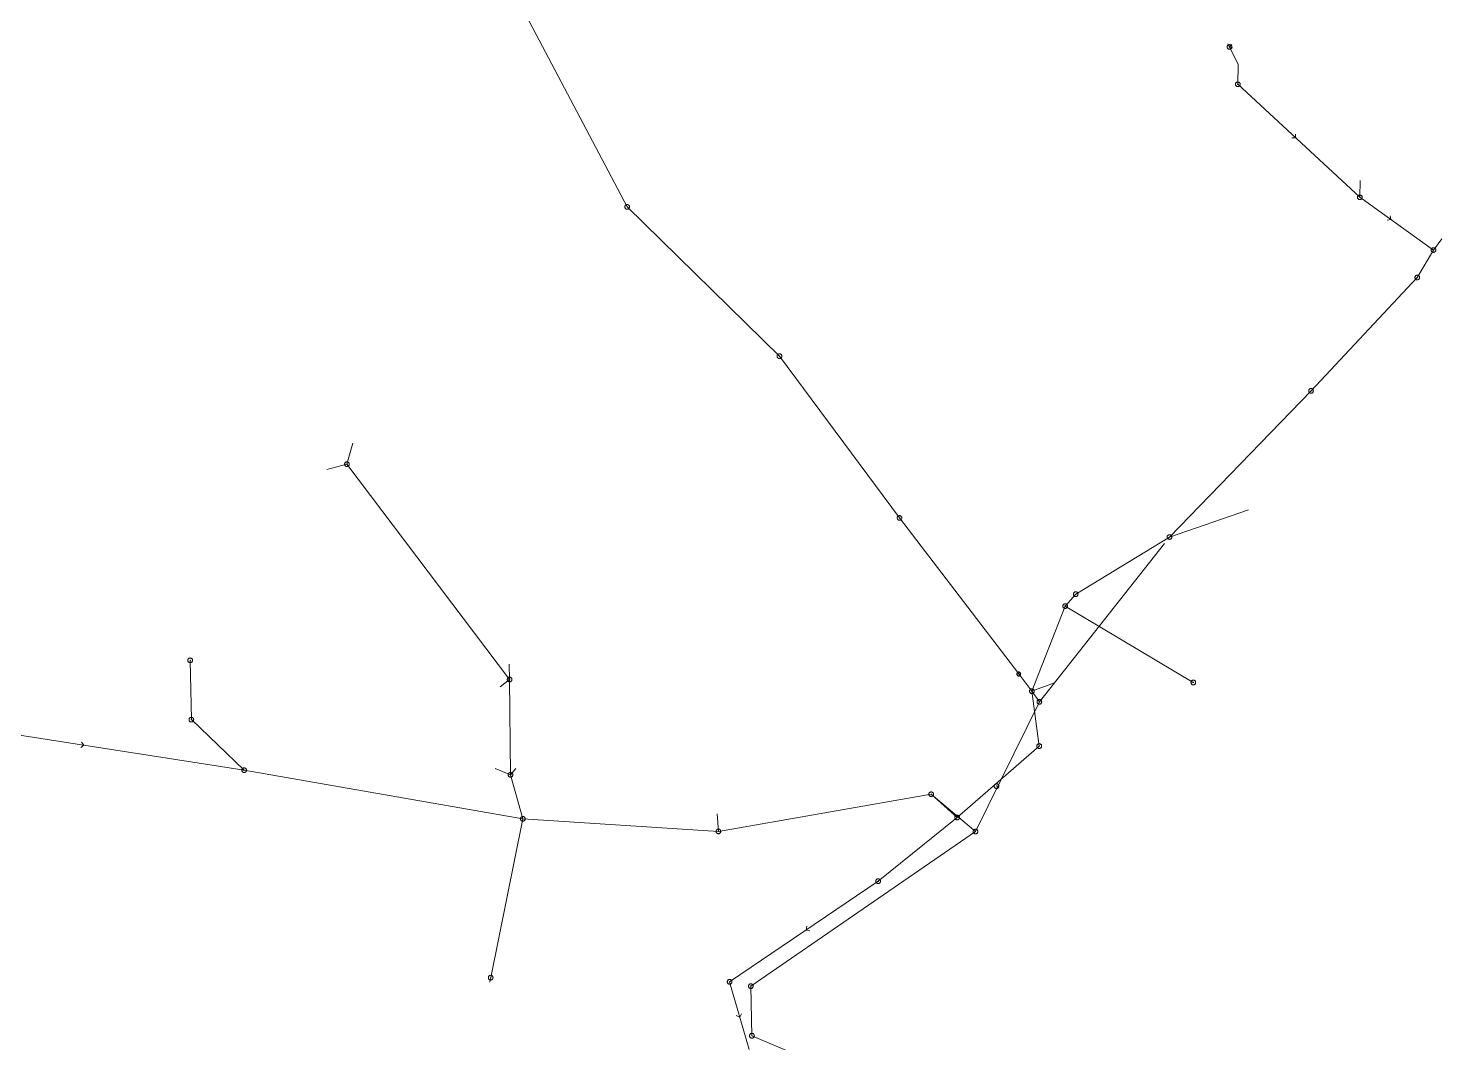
# Model space of a CAD drawing. Header units: metres. Extents: x 25504150 to 25508618, y 6694193 to 6702753.
# Drawn here: x 25506014.7 to 25506292.6, y 6698644.6 to 6698844 of the extents above; entities that cross this region are included whole.
import ezdxf

# ---------------------------------------------------------------- set-up
doc = ezdxf.new("R2010")
doc.units = ezdxf.units.M
for name, pattern in [('Sewer_node', [0]), ('Viemariputket', [0]), ('Viemarivarusteet', [0])]:
    doc.linetypes.add(name, pattern=pattern)
for name, color, linetype, lineweight in [('Sewer_node', 7, 'Sewer_node', 0), ('Viemariputket', 7, 'Viemariputket', 0), ('Viemarivarusteet', 7, 'Viemarivarusteet', 0)]:
    doc.layers.add(name, color=color, linetype=linetype, lineweight=lineweight)

msp = doc.modelspace()

# ---------------------------------------------------------------- linework, layer by layer
at = {"layer": 'Sewer_node', "color": 46, "linetype": 'Continuous', "true_color": 0x7f5f00, "flags": 128}
for points, elevation in [([(25506251.31, 6698840.36), (25506251.3, 6698840.43), (25506251.29, 6698840.5), (25506251.26, 6698840.57), (25506251.22, 6698840.63), (25506251.18, 6698840.69), (25506251.12, 6698840.73), (25506251.06, 6698840.77), (25506250.99, 6698840.8), (25506250.92, 6698840.81), (25506250.85, 6698840.82), (25506250.78, 6698840.81), (25506250.71, 6698840.8), (25506250.64, 6698840.77), (25506250.58, 6698840.73), (25506250.52, 6698840.69), (25506250.48, 6698840.63), (25506250.44, 6698840.57), (25506250.41, 6698840.5), (25506250.4, 6698840.43), (25506250.39, 6698840.36), (25506250.4, 6698840.29), (25506250.41, 6698840.22), (25506250.44, 6698840.15), (25506250.48, 6698840.09), (25506250.52, 6698840.03), (25506250.58, 6698839.99), (25506250.64, 6698839.95), (25506250.71, 6698839.92), (25506250.78, 6698839.91), (25506250.85, 6698839.9), (25506250.92, 6698839.91), (25506250.99, 6698839.92), (25506251.06, 6698839.95), (25506251.12, 6698839.99), (25506251.18, 6698840.03), (25506251.22, 6698840.09), (25506251.26, 6698840.15), (25506251.29, 6698840.22), (25506251.3, 6698840.29)], 47.51), ([(25506252.95, 6698833.02), (25506252.94, 6698833.09), (25506252.93, 6698833.16), (25506252.9, 6698833.23), (25506252.86, 6698833.29), (25506252.82, 6698833.35), (25506252.76, 6698833.39), (25506252.7, 6698833.43), (25506252.63, 6698833.46), (25506252.56, 6698833.47), (25506252.49, 6698833.48), (25506252.42, 6698833.47), (25506252.35, 6698833.46), (25506252.28, 6698833.43), (25506252.22, 6698833.39), (25506252.16, 6698833.35), (25506252.12, 6698833.29), (25506252.08, 6698833.23), (25506252.05, 6698833.16), (25506252.04, 6698833.09), (25506252.03, 6698833.02), (25506252.04, 6698832.95), (25506252.05, 6698832.88), (25506252.08, 6698832.81), (25506252.12, 6698832.75), (25506252.16, 6698832.69), (25506252.22, 6698832.65), (25506252.28, 6698832.61), (25506252.35, 6698832.58), (25506252.42, 6698832.57), (25506252.49, 6698832.56), (25506252.56, 6698832.57), (25506252.63, 6698832.58), (25506252.7, 6698832.61), (25506252.76, 6698832.65), (25506252.82, 6698832.69), (25506252.86, 6698832.75), (25506252.9, 6698832.81), (25506252.93, 6698832.88), (25506252.94, 6698832.95)], 46.73), ([(25506276.96, 6698810.81), (25506276.95, 6698810.88), (25506276.94, 6698810.95), (25506276.91, 6698811.02), (25506276.87, 6698811.08), (25506276.83, 6698811.14), (25506276.77, 6698811.18), (25506276.71, 6698811.22), (25506276.64, 6698811.25), (25506276.57, 6698811.26), (25506276.5, 6698811.27), (25506276.43, 6698811.26), (25506276.36, 6698811.25), (25506276.29, 6698811.22), (25506276.23, 6698811.18), (25506276.17, 6698811.14), (25506276.13, 6698811.08), (25506276.09, 6698811.02), (25506276.06, 6698810.95), (25506276.05, 6698810.88), (25506276.04, 6698810.81), (25506276.05, 6698810.74), (25506276.06, 6698810.67), (25506276.09, 6698810.6), (25506276.13, 6698810.54), (25506276.17, 6698810.48), (25506276.23, 6698810.44), (25506276.29, 6698810.4), (25506276.36, 6698810.37), (25506276.43, 6698810.36), (25506276.5, 6698810.35), (25506276.57, 6698810.36), (25506276.64, 6698810.37), (25506276.71, 6698810.4), (25506276.77, 6698810.44), (25506276.83, 6698810.48), (25506276.87, 6698810.54), (25506276.91, 6698810.6), (25506276.94, 6698810.67), (25506276.95, 6698810.74)], 45.49), ([(25506132.9, 6698808.92), (25506132.89, 6698808.99), (25506132.88, 6698809.06), (25506132.85, 6698809.13), (25506132.81, 6698809.19), (25506132.77, 6698809.25), (25506132.71, 6698809.29), (25506132.65, 6698809.33), (25506132.58, 6698809.36), (25506132.51, 6698809.37), (25506132.44, 6698809.38), (25506132.37, 6698809.37), (25506132.3, 6698809.36), (25506132.23, 6698809.33), (25506132.17, 6698809.29), (25506132.11, 6698809.25), (25506132.07, 6698809.19), (25506132.03, 6698809.13), (25506132, 6698809.06), (25506131.99, 6698808.99), (25506131.98, 6698808.92), (25506131.99, 6698808.85), (25506132, 6698808.78), (25506132.03, 6698808.71), (25506132.07, 6698808.65), (25506132.11, 6698808.59), (25506132.17, 6698808.55), (25506132.23, 6698808.51), (25506132.3, 6698808.48), (25506132.37, 6698808.47), (25506132.44, 6698808.46), (25506132.51, 6698808.47), (25506132.58, 6698808.48), (25506132.65, 6698808.51), (25506132.71, 6698808.55), (25506132.77, 6698808.59), (25506132.81, 6698808.65), (25506132.85, 6698808.71), (25506132.88, 6698808.78), (25506132.89, 6698808.85)], 43.12), ([(25506291.42, 6698800.45), (25506291.41, 6698800.52), (25506291.4, 6698800.59), (25506291.37, 6698800.66), (25506291.33, 6698800.72), (25506291.29, 6698800.78), (25506291.23, 6698800.82), (25506291.17, 6698800.86), (25506291.1, 6698800.89), (25506291.03, 6698800.9), (25506290.96, 6698800.91), (25506290.89, 6698800.9), (25506290.82, 6698800.89), (25506290.75, 6698800.86), (25506290.69, 6698800.82), (25506290.63, 6698800.78), (25506290.59, 6698800.72), (25506290.55, 6698800.66), (25506290.52, 6698800.59), (25506290.51, 6698800.52), (25506290.5, 6698800.45), (25506290.51, 6698800.38), (25506290.52, 6698800.31), (25506290.55, 6698800.24), (25506290.59, 6698800.18), (25506290.63, 6698800.12), (25506290.69, 6698800.08), (25506290.75, 6698800.04), (25506290.82, 6698800.01), (25506290.89, 6698800), (25506290.96, 6698799.99), (25506291.03, 6698800), (25506291.1, 6698800.01), (25506291.17, 6698800.04), (25506291.23, 6698800.08), (25506291.29, 6698800.12), (25506291.33, 6698800.18), (25506291.37, 6698800.24), (25506291.4, 6698800.31), (25506291.41, 6698800.38)], 49.87), ([(25506288.24, 6698795.04), (25506288.23, 6698795.11), (25506288.22, 6698795.18), (25506288.19, 6698795.25), (25506288.15, 6698795.31), (25506288.11, 6698795.37), (25506288.05, 6698795.41), (25506287.99, 6698795.45), (25506287.92, 6698795.48), (25506287.85, 6698795.49), (25506287.78, 6698795.5), (25506287.71, 6698795.49), (25506287.64, 6698795.48), (25506287.57, 6698795.45), (25506287.51, 6698795.41), (25506287.45, 6698795.37), (25506287.41, 6698795.31), (25506287.37, 6698795.25), (25506287.34, 6698795.18), (25506287.33, 6698795.11), (25506287.32, 6698795.04), (25506287.33, 6698794.97), (25506287.34, 6698794.9), (25506287.37, 6698794.83), (25506287.41, 6698794.77), (25506287.45, 6698794.71), (25506287.51, 6698794.67), (25506287.57, 6698794.63), (25506287.64, 6698794.6), (25506287.71, 6698794.59), (25506287.78, 6698794.58), (25506287.85, 6698794.59), (25506287.92, 6698794.6), (25506287.99, 6698794.63), (25506288.05, 6698794.67), (25506288.11, 6698794.71), (25506288.15, 6698794.77), (25506288.19, 6698794.83), (25506288.22, 6698794.9), (25506288.23, 6698794.97)], 44.72), ([(25506162.84, 6698779.58), (25506162.83, 6698779.65), (25506162.82, 6698779.73), (25506162.79, 6698779.79), (25506162.75, 6698779.86), (25506162.7, 6698779.91), (25506162.65, 6698779.96), (25506162.58, 6698780), (25506162.52, 6698780.03), (25506162.44, 6698780.04), (25506162.37, 6698780.05), (25506162.3, 6698780.04), (25506162.22, 6698780.03), (25506162.16, 6698780), (25506162.09, 6698779.96), (25506162.04, 6698779.91), (25506161.99, 6698779.86), (25506161.95, 6698779.79), (25506161.92, 6698779.73), (25506161.91, 6698779.65), (25506161.9, 6698779.58), (25506161.91, 6698779.51), (25506161.92, 6698779.43), (25506161.95, 6698779.37), (25506161.99, 6698779.3), (25506162.04, 6698779.25), (25506162.09, 6698779.2), (25506162.16, 6698779.16), (25506162.22, 6698779.13), (25506162.3, 6698779.12), (25506162.37, 6698779.11), (25506162.44, 6698779.12), (25506162.52, 6698779.13), (25506162.58, 6698779.16), (25506162.65, 6698779.2), (25506162.7, 6698779.25), (25506162.75, 6698779.3), (25506162.79, 6698779.37), (25506162.82, 6698779.43), (25506162.83, 6698779.51)], 41.96), ([(25506077.8, 6698758.36), (25506077.79, 6698758.43), (25506077.78, 6698758.5), (25506077.75, 6698758.57), (25506077.71, 6698758.63), (25506077.67, 6698758.69), (25506077.61, 6698758.73), (25506077.55, 6698758.77), (25506077.48, 6698758.8), (25506077.41, 6698758.81), (25506077.34, 6698758.82), (25506077.27, 6698758.81), (25506077.2, 6698758.8), (25506077.13, 6698758.77), (25506077.07, 6698758.73), (25506077.01, 6698758.69), (25506076.97, 6698758.63), (25506076.93, 6698758.57), (25506076.9, 6698758.5), (25506076.89, 6698758.43), (25506076.88, 6698758.36), (25506076.89, 6698758.29), (25506076.9, 6698758.22), (25506076.93, 6698758.15), (25506076.97, 6698758.09), (25506077.01, 6698758.03), (25506077.07, 6698757.99), (25506077.13, 6698757.95), (25506077.2, 6698757.92), (25506077.27, 6698757.91), (25506077.34, 6698757.9), (25506077.41, 6698757.91), (25506077.48, 6698757.92), (25506077.55, 6698757.95), (25506077.61, 6698757.99), (25506077.67, 6698758.03), (25506077.71, 6698758.09), (25506077.75, 6698758.15), (25506077.78, 6698758.22), (25506077.79, 6698758.29)], 42.05), ([(25506186.43, 6698747.79), (25506186.42, 6698747.86), (25506186.41, 6698747.93), (25506186.38, 6698748), (25506186.34, 6698748.06), (25506186.3, 6698748.12), (25506186.24, 6698748.16), (25506186.18, 6698748.2), (25506186.11, 6698748.23), (25506186.04, 6698748.24), (25506185.97, 6698748.25), (25506185.9, 6698748.24), (25506185.83, 6698748.23), (25506185.76, 6698748.2), (25506185.7, 6698748.16), (25506185.64, 6698748.12), (25506185.6, 6698748.06), (25506185.56, 6698748), (25506185.53, 6698747.93), (25506185.52, 6698747.86), (25506185.51, 6698747.79), (25506185.52, 6698747.72), (25506185.53, 6698747.65), (25506185.56, 6698747.58), (25506185.6, 6698747.52), (25506185.64, 6698747.46), (25506185.7, 6698747.42), (25506185.76, 6698747.38), (25506185.83, 6698747.35), (25506185.9, 6698747.34), (25506185.97, 6698747.33), (25506186.04, 6698747.34), (25506186.11, 6698747.35), (25506186.18, 6698747.38), (25506186.24, 6698747.42), (25506186.3, 6698747.46), (25506186.34, 6698747.52), (25506186.38, 6698747.58), (25506186.41, 6698747.65), (25506186.42, 6698747.72)], 40.8), ([(25506219.01, 6698730.46), (25506219, 6698730.53), (25506218.99, 6698730.6), (25506218.96, 6698730.67), (25506218.92, 6698730.73), (25506218.88, 6698730.79), (25506218.82, 6698730.83), (25506218.76, 6698730.87), (25506218.69, 6698730.9), (25506218.62, 6698730.91), (25506218.55, 6698730.92), (25506218.48, 6698730.91), (25506218.41, 6698730.9), (25506218.34, 6698730.87), (25506218.28, 6698730.83), (25506218.22, 6698730.79), (25506218.18, 6698730.73), (25506218.14, 6698730.67), (25506218.11, 6698730.6), (25506218.1, 6698730.53), (25506218.09, 6698730.46), (25506218.1, 6698730.39), (25506218.11, 6698730.32), (25506218.14, 6698730.25), (25506218.18, 6698730.19), (25506218.22, 6698730.13), (25506218.28, 6698730.09), (25506218.34, 6698730.05), (25506218.41, 6698730.02), (25506218.48, 6698730.01), (25506218.55, 6698730), (25506218.62, 6698730.01), (25506218.69, 6698730.02), (25506218.76, 6698730.05), (25506218.82, 6698730.09), (25506218.88, 6698730.13), (25506218.92, 6698730.19), (25506218.96, 6698730.25), (25506218.99, 6698730.32), (25506219, 6698730.39)], 39.44), ([(25506046.98, 6698719.8), (25506046.97, 6698719.87), (25506046.96, 6698719.94), (25506046.93, 6698720.01), (25506046.89, 6698720.07), (25506046.85, 6698720.13), (25506046.79, 6698720.17), (25506046.73, 6698720.21), (25506046.66, 6698720.24), (25506046.59, 6698720.25), (25506046.52, 6698720.26), (25506046.45, 6698720.25), (25506046.38, 6698720.24), (25506046.31, 6698720.21), (25506046.25, 6698720.17), (25506046.19, 6698720.13), (25506046.15, 6698720.07), (25506046.11, 6698720.01), (25506046.08, 6698719.94), (25506046.07, 6698719.87), (25506046.06, 6698719.8), (25506046.07, 6698719.73), (25506046.08, 6698719.66), (25506046.11, 6698719.59), (25506046.15, 6698719.53), (25506046.19, 6698719.47), (25506046.25, 6698719.43), (25506046.31, 6698719.39), (25506046.38, 6698719.36), (25506046.45, 6698719.35), (25506046.52, 6698719.34), (25506046.59, 6698719.35), (25506046.66, 6698719.36), (25506046.73, 6698719.39), (25506046.79, 6698719.43), (25506046.85, 6698719.47), (25506046.89, 6698719.53), (25506046.93, 6698719.59), (25506046.96, 6698719.66), (25506046.97, 6698719.73)], 42.18), ([(25506109.78, 6698716.04), (25506109.77, 6698716.11), (25506109.76, 6698716.18), (25506109.73, 6698716.25), (25506109.69, 6698716.31), (25506109.65, 6698716.37), (25506109.59, 6698716.41), (25506109.53, 6698716.45), (25506109.46, 6698716.48), (25506109.39, 6698716.49), (25506109.32, 6698716.5), (25506109.25, 6698716.49), (25506109.18, 6698716.48), (25506109.11, 6698716.45), (25506109.05, 6698716.41), (25506108.99, 6698716.37), (25506108.95, 6698716.31), (25506108.91, 6698716.25), (25506108.88, 6698716.18), (25506108.87, 6698716.11), (25506108.86, 6698716.04), (25506108.87, 6698715.97), (25506108.88, 6698715.9), (25506108.91, 6698715.83), (25506108.95, 6698715.77), (25506108.99, 6698715.71), (25506109.05, 6698715.67), (25506109.11, 6698715.63), (25506109.18, 6698715.6), (25506109.25, 6698715.59), (25506109.32, 6698715.58), (25506109.39, 6698715.59), (25506109.46, 6698715.6), (25506109.53, 6698715.63), (25506109.59, 6698715.67), (25506109.65, 6698715.71), (25506109.69, 6698715.77), (25506109.73, 6698715.83), (25506109.76, 6698715.9), (25506109.77, 6698715.97)], 40.98), ([(25506212.49, 6698713.73), (25506212.48, 6698713.8), (25506212.47, 6698713.88), (25506212.44, 6698713.94), (25506212.4, 6698714.01), (25506212.35, 6698714.06), (25506212.3, 6698714.11), (25506212.23, 6698714.15), (25506212.17, 6698714.18), (25506212.09, 6698714.19), (25506212.02, 6698714.2), (25506211.95, 6698714.19), (25506211.87, 6698714.18), (25506211.81, 6698714.15), (25506211.74, 6698714.11), (25506211.69, 6698714.06), (25506211.64, 6698714.01), (25506211.6, 6698713.94), (25506211.57, 6698713.88), (25506211.56, 6698713.8), (25506211.55, 6698713.73), (25506211.56, 6698713.66), (25506211.57, 6698713.58), (25506211.6, 6698713.52), (25506211.64, 6698713.45), (25506211.69, 6698713.4), (25506211.74, 6698713.35), (25506211.81, 6698713.31), (25506211.87, 6698713.28), (25506211.95, 6698713.27), (25506212.02, 6698713.26), (25506212.09, 6698713.27), (25506212.17, 6698713.28), (25506212.23, 6698713.31), (25506212.3, 6698713.35), (25506212.35, 6698713.4), (25506212.4, 6698713.45), (25506212.44, 6698713.52), (25506212.47, 6698713.58), (25506212.48, 6698713.66)], 39.39), ([(25506047.21, 6698708.14), (25506047.2, 6698708.21), (25506047.19, 6698708.28), (25506047.16, 6698708.35), (25506047.12, 6698708.41), (25506047.08, 6698708.47), (25506047.02, 6698708.51), (25506046.96, 6698708.55), (25506046.89, 6698708.58), (25506046.82, 6698708.59), (25506046.75, 6698708.6), (25506046.68, 6698708.59), (25506046.61, 6698708.58), (25506046.54, 6698708.55), (25506046.48, 6698708.51), (25506046.42, 6698708.47), (25506046.38, 6698708.41), (25506046.34, 6698708.35), (25506046.31, 6698708.28), (25506046.3, 6698708.21), (25506046.29, 6698708.14), (25506046.3, 6698708.07), (25506046.31, 6698708), (25506046.34, 6698707.93), (25506046.38, 6698707.87), (25506046.42, 6698707.81), (25506046.48, 6698707.77), (25506046.54, 6698707.73), (25506046.61, 6698707.7), (25506046.68, 6698707.69), (25506046.75, 6698707.68), (25506046.82, 6698707.69), (25506046.89, 6698707.7), (25506046.96, 6698707.73), (25506047.02, 6698707.77), (25506047.08, 6698707.81), (25506047.12, 6698707.87), (25506047.16, 6698707.93), (25506047.19, 6698708), (25506047.2, 6698708.07)], 42.24), ([(25506213.92, 6698702.95), (25506213.91, 6698703.02), (25506213.9, 6698703.1), (25506213.87, 6698703.16), (25506213.83, 6698703.23), (25506213.78, 6698703.28), (25506213.73, 6698703.33), (25506213.66, 6698703.37), (25506213.6, 6698703.4), (25506213.52, 6698703.41), (25506213.45, 6698703.42), (25506213.38, 6698703.41), (25506213.3, 6698703.4), (25506213.24, 6698703.37), (25506213.17, 6698703.33), (25506213.12, 6698703.28), (25506213.07, 6698703.23), (25506213.03, 6698703.16), (25506213, 6698703.1), (25506212.99, 6698703.02), (25506212.98, 6698702.95), (25506212.99, 6698702.88), (25506213, 6698702.8), (25506213.03, 6698702.74), (25506213.07, 6698702.67), (25506213.12, 6698702.62), (25506213.17, 6698702.57), (25506213.24, 6698702.53), (25506213.3, 6698702.5), (25506213.38, 6698702.49), (25506213.45, 6698702.48), (25506213.52, 6698702.49), (25506213.6, 6698702.5), (25506213.66, 6698702.53), (25506213.73, 6698702.57), (25506213.78, 6698702.62), (25506213.83, 6698702.67), (25506213.87, 6698702.74), (25506213.9, 6698702.8), (25506213.91, 6698702.88)], 39.06), ([(25506057.59, 6698698.2), (25506057.58, 6698698.27), (25506057.57, 6698698.34), (25506057.54, 6698698.41), (25506057.5, 6698698.47), (25506057.46, 6698698.53), (25506057.4, 6698698.57), (25506057.34, 6698698.61), (25506057.27, 6698698.64), (25506057.2, 6698698.65), (25506057.13, 6698698.66), (25506057.06, 6698698.65), (25506056.99, 6698698.64), (25506056.92, 6698698.61), (25506056.86, 6698698.57), (25506056.8, 6698698.53), (25506056.76, 6698698.47), (25506056.72, 6698698.41), (25506056.69, 6698698.34), (25506056.68, 6698698.27), (25506056.67, 6698698.2), (25506056.68, 6698698.13), (25506056.69, 6698698.06), (25506056.72, 6698697.99), (25506056.76, 6698697.93), (25506056.8, 6698697.87), (25506056.86, 6698697.83), (25506056.92, 6698697.79), (25506056.99, 6698697.76), (25506057.06, 6698697.75), (25506057.13, 6698697.74), (25506057.2, 6698697.75), (25506057.27, 6698697.76), (25506057.34, 6698697.79), (25506057.4, 6698697.83), (25506057.46, 6698697.87), (25506057.5, 6698697.93), (25506057.54, 6698697.99), (25506057.57, 6698698.06), (25506057.58, 6698698.13)], 42.05), ([(25506109.95, 6698697.29), (25506109.94, 6698697.36), (25506109.93, 6698697.43), (25506109.9, 6698697.5), (25506109.86, 6698697.56), (25506109.82, 6698697.62), (25506109.76, 6698697.66), (25506109.7, 6698697.7), (25506109.63, 6698697.73), (25506109.56, 6698697.74), (25506109.49, 6698697.75), (25506109.42, 6698697.74), (25506109.35, 6698697.73), (25506109.28, 6698697.7), (25506109.22, 6698697.66), (25506109.16, 6698697.62), (25506109.12, 6698697.56), (25506109.08, 6698697.5), (25506109.05, 6698697.43), (25506109.04, 6698697.36), (25506109.03, 6698697.29), (25506109.04, 6698697.22), (25506109.05, 6698697.15), (25506109.08, 6698697.08), (25506109.12, 6698697.02), (25506109.16, 6698696.96), (25506109.22, 6698696.92), (25506109.28, 6698696.88), (25506109.35, 6698696.85), (25506109.42, 6698696.84), (25506109.49, 6698696.83), (25506109.56, 6698696.84), (25506109.63, 6698696.85), (25506109.7, 6698696.88), (25506109.76, 6698696.92), (25506109.82, 6698696.96), (25506109.86, 6698697.02), (25506109.9, 6698697.08), (25506109.93, 6698697.15), (25506109.94, 6698697.22)], 41.15), ([(25506205.52, 6698695.07), (25506205.51, 6698695.14), (25506205.5, 6698695.21), (25506205.47, 6698695.28), (25506205.43, 6698695.34), (25506205.39, 6698695.4), (25506205.33, 6698695.44), (25506205.27, 6698695.48), (25506205.2, 6698695.51), (25506205.13, 6698695.52), (25506205.06, 6698695.53), (25506204.99, 6698695.52), (25506204.92, 6698695.51), (25506204.85, 6698695.48), (25506204.79, 6698695.44), (25506204.73, 6698695.4), (25506204.69, 6698695.34), (25506204.65, 6698695.28), (25506204.62, 6698695.21), (25506204.61, 6698695.14), (25506204.6, 6698695.07), (25506204.61, 6698695), (25506204.62, 6698694.93), (25506204.65, 6698694.86), (25506204.69, 6698694.8), (25506204.73, 6698694.74), (25506204.79, 6698694.7), (25506204.85, 6698694.66), (25506204.92, 6698694.63), (25506204.99, 6698694.62), (25506205.06, 6698694.61), (25506205.13, 6698694.62), (25506205.2, 6698694.63), (25506205.27, 6698694.66), (25506205.33, 6698694.7), (25506205.39, 6698694.74), (25506205.43, 6698694.8), (25506205.47, 6698694.86), (25506205.5, 6698694.93), (25506205.51, 6698695)], 39.12), ([(25506192.67, 6698693.48), (25506192.66, 6698693.55), (25506192.65, 6698693.62), (25506192.62, 6698693.69), (25506192.58, 6698693.75), (25506192.54, 6698693.81), (25506192.48, 6698693.85), (25506192.42, 6698693.89), (25506192.35, 6698693.92), (25506192.28, 6698693.93), (25506192.21, 6698693.94), (25506192.14, 6698693.93), (25506192.07, 6698693.92), (25506192, 6698693.89), (25506191.94, 6698693.85), (25506191.88, 6698693.81), (25506191.84, 6698693.75), (25506191.8, 6698693.69), (25506191.77, 6698693.62), (25506191.76, 6698693.55), (25506191.75, 6698693.48), (25506191.76, 6698693.41), (25506191.77, 6698693.34), (25506191.8, 6698693.27), (25506191.84, 6698693.21), (25506191.88, 6698693.15), (25506191.94, 6698693.11), (25506192, 6698693.07), (25506192.07, 6698693.04), (25506192.14, 6698693.03), (25506192.21, 6698693.02), (25506192.28, 6698693.03), (25506192.35, 6698693.04), (25506192.42, 6698693.07), (25506192.48, 6698693.11), (25506192.54, 6698693.15), (25506192.58, 6698693.21), (25506192.62, 6698693.27), (25506192.65, 6698693.34), (25506192.66, 6698693.41)], 39.46), ([(25506112.39, 6698688.65), (25506112.38, 6698688.72), (25506112.37, 6698688.8), (25506112.34, 6698688.86), (25506112.3, 6698688.93), (25506112.25, 6698688.98), (25506112.2, 6698689.03), (25506112.13, 6698689.07), (25506112.07, 6698689.1), (25506111.99, 6698689.11), (25506111.92, 6698689.12), (25506111.85, 6698689.11), (25506111.77, 6698689.1), (25506111.71, 6698689.07), (25506111.64, 6698689.03), (25506111.59, 6698688.98), (25506111.54, 6698688.93), (25506111.5, 6698688.86), (25506111.47, 6698688.8), (25506111.46, 6698688.72), (25506111.45, 6698688.65), (25506111.46, 6698688.58), (25506111.47, 6698688.5), (25506111.5, 6698688.44), (25506111.54, 6698688.37), (25506111.59, 6698688.32), (25506111.64, 6698688.27), (25506111.71, 6698688.23), (25506111.77, 6698688.2), (25506111.85, 6698688.19), (25506111.92, 6698688.18), (25506111.99, 6698688.19), (25506112.07, 6698688.2), (25506112.13, 6698688.23), (25506112.2, 6698688.27), (25506112.25, 6698688.32), (25506112.3, 6698688.37), (25506112.34, 6698688.44), (25506112.37, 6698688.5), (25506112.38, 6698688.58)], 40.77), ([(25506197.78, 6698688.91), (25506197.77, 6698688.98), (25506197.76, 6698689.05), (25506197.73, 6698689.12), (25506197.69, 6698689.18), (25506197.65, 6698689.24), (25506197.59, 6698689.28), (25506197.53, 6698689.32), (25506197.46, 6698689.35), (25506197.39, 6698689.36), (25506197.32, 6698689.37), (25506197.25, 6698689.36), (25506197.18, 6698689.35), (25506197.11, 6698689.32), (25506197.05, 6698689.28), (25506196.99, 6698689.24), (25506196.95, 6698689.18), (25506196.91, 6698689.12), (25506196.88, 6698689.05), (25506196.87, 6698688.98), (25506196.86, 6698688.91), (25506196.87, 6698688.84), (25506196.88, 6698688.77), (25506196.91, 6698688.7), (25506196.95, 6698688.64), (25506196.99, 6698688.58), (25506197.05, 6698688.54), (25506197.11, 6698688.5), (25506197.18, 6698688.47), (25506197.25, 6698688.46), (25506197.32, 6698688.45), (25506197.39, 6698688.46), (25506197.46, 6698688.47), (25506197.53, 6698688.5), (25506197.59, 6698688.54), (25506197.65, 6698688.58), (25506197.69, 6698688.64), (25506197.73, 6698688.7), (25506197.76, 6698688.77), (25506197.77, 6698688.84)], 39.2), ([(25506150.83, 6698686.18), (25506150.82, 6698686.25), (25506150.81, 6698686.32), (25506150.78, 6698686.39), (25506150.74, 6698686.45), (25506150.7, 6698686.51), (25506150.64, 6698686.55), (25506150.58, 6698686.59), (25506150.51, 6698686.62), (25506150.44, 6698686.63), (25506150.37, 6698686.64), (25506150.3, 6698686.63), (25506150.23, 6698686.62), (25506150.16, 6698686.59), (25506150.1, 6698686.55), (25506150.04, 6698686.51), (25506150, 6698686.45), (25506149.96, 6698686.39), (25506149.93, 6698686.32), (25506149.92, 6698686.25), (25506149.91, 6698686.18), (25506149.92, 6698686.11), (25506149.93, 6698686.04), (25506149.96, 6698685.97), (25506150, 6698685.91), (25506150.04, 6698685.85), (25506150.1, 6698685.81), (25506150.16, 6698685.77), (25506150.23, 6698685.74), (25506150.3, 6698685.73), (25506150.37, 6698685.72), (25506150.44, 6698685.73), (25506150.51, 6698685.74), (25506150.58, 6698685.77), (25506150.64, 6698685.81), (25506150.7, 6698685.85), (25506150.74, 6698685.91), (25506150.78, 6698685.97), (25506150.81, 6698686.04), (25506150.82, 6698686.11)], 40.12), ([(25506182.25, 6698676.39), (25506182.24, 6698676.46), (25506182.23, 6698676.53), (25506182.2, 6698676.6), (25506182.16, 6698676.66), (25506182.12, 6698676.72), (25506182.06, 6698676.76), (25506182, 6698676.8), (25506181.93, 6698676.83), (25506181.86, 6698676.84), (25506181.79, 6698676.85), (25506181.72, 6698676.84), (25506181.65, 6698676.83), (25506181.58, 6698676.8), (25506181.52, 6698676.76), (25506181.46, 6698676.72), (25506181.42, 6698676.66), (25506181.38, 6698676.6), (25506181.35, 6698676.53), (25506181.34, 6698676.46), (25506181.33, 6698676.39), (25506181.34, 6698676.32), (25506181.35, 6698676.25), (25506181.38, 6698676.18), (25506181.42, 6698676.12), (25506181.46, 6698676.06), (25506181.52, 6698676.02), (25506181.58, 6698675.98), (25506181.65, 6698675.95), (25506181.72, 6698675.94), (25506181.79, 6698675.93), (25506181.86, 6698675.94), (25506181.93, 6698675.95), (25506182, 6698675.98), (25506182.06, 6698676.02), (25506182.12, 6698676.06), (25506182.16, 6698676.12), (25506182.2, 6698676.18), (25506182.23, 6698676.25), (25506182.24, 6698676.32)], 39.69), ([(25506106.06, 6698657.43), (25506106.05, 6698657.5), (25506106.04, 6698657.57), (25506106.01, 6698657.64), (25506105.97, 6698657.7), (25506105.93, 6698657.76), (25506105.87, 6698657.8), (25506105.81, 6698657.84), (25506105.74, 6698657.87), (25506105.67, 6698657.88), (25506105.6, 6698657.89), (25506105.53, 6698657.88), (25506105.46, 6698657.87), (25506105.39, 6698657.84), (25506105.33, 6698657.8), (25506105.27, 6698657.76), (25506105.23, 6698657.7), (25506105.19, 6698657.64), (25506105.16, 6698657.57), (25506105.15, 6698657.5), (25506105.14, 6698657.43), (25506105.15, 6698657.36), (25506105.16, 6698657.29), (25506105.19, 6698657.22), (25506105.23, 6698657.16), (25506105.27, 6698657.1), (25506105.33, 6698657.06), (25506105.39, 6698657.02), (25506105.46, 6698656.99), (25506105.53, 6698656.98), (25506105.6, 6698656.97), (25506105.67, 6698656.98), (25506105.74, 6698656.99), (25506105.81, 6698657.02), (25506105.87, 6698657.06), (25506105.93, 6698657.1), (25506105.97, 6698657.16), (25506106.01, 6698657.22), (25506106.04, 6698657.29), (25506106.05, 6698657.36)], 40.06), ([(25506153.04, 6698656.61), (25506153.03, 6698656.68), (25506153.02, 6698656.75), (25506152.99, 6698656.82), (25506152.95, 6698656.88), (25506152.91, 6698656.94), (25506152.85, 6698656.98), (25506152.79, 6698657.02), (25506152.72, 6698657.05), (25506152.65, 6698657.06), (25506152.58, 6698657.07), (25506152.51, 6698657.06), (25506152.44, 6698657.05), (25506152.37, 6698657.02), (25506152.31, 6698656.98), (25506152.25, 6698656.94), (25506152.21, 6698656.88), (25506152.17, 6698656.82), (25506152.14, 6698656.75), (25506152.13, 6698656.68), (25506152.12, 6698656.61), (25506152.13, 6698656.54), (25506152.14, 6698656.47), (25506152.17, 6698656.4), (25506152.21, 6698656.34), (25506152.25, 6698656.28), (25506152.31, 6698656.24), (25506152.37, 6698656.2), (25506152.44, 6698656.17), (25506152.51, 6698656.16), (25506152.58, 6698656.15), (25506152.65, 6698656.16), (25506152.72, 6698656.17), (25506152.79, 6698656.2), (25506152.85, 6698656.24), (25506152.91, 6698656.28), (25506152.95, 6698656.34), (25506152.99, 6698656.4), (25506153.02, 6698656.47), (25506153.03, 6698656.54)], 38.79)]:
    msp.add_lwpolyline(points, close=True, dxfattribs=dict(at, elevation=elevation))
for points in [[(25506263.11, 6698822.47), (25506263.86, 6698822.51), (25506263.83, 6698823.25)], [(25506281.83, 6698806.33), (25506282.57, 6698806.46), (25506282.45, 6698807.19)], [(25506025.02, 6698702.66), (25506025.61, 6698703.12), (25506025.17, 6698703.71)], [(25506167.76, 6698667.53), (25506167.64, 6698666.79), (25506168.37, 6698666.66)], [(25506153.89, 6698650.01), (25506154.56, 6698649.67), (25506154.91, 6698650.32)]]:
    msp.add_lwpolyline(points, dxfattribs=at)
for points in [[(25506267.35, 6698772.77), (25506267.34, 6698772.84), (25506267.33, 6698772.91), (25506267.3, 6698772.98), (25506267.26, 6698773.04), (25506267.22, 6698773.1), (25506267.16, 6698773.14), (25506267.1, 6698773.18), (25506267.03, 6698773.21), (25506266.96, 6698773.22), (25506266.89, 6698773.23), (25506266.82, 6698773.22), (25506266.75, 6698773.21), (25506266.68, 6698773.18), (25506266.62, 6698773.14), (25506266.56, 6698773.1), (25506266.52, 6698773.04), (25506266.48, 6698772.98), (25506266.45, 6698772.91), (25506266.44, 6698772.84), (25506266.43, 6698772.77), (25506266.44, 6698772.7), (25506266.45, 6698772.63), (25506266.48, 6698772.56), (25506266.52, 6698772.5), (25506266.56, 6698772.44), (25506266.62, 6698772.4), (25506266.68, 6698772.36), (25506266.75, 6698772.33), (25506266.82, 6698772.32), (25506266.89, 6698772.31), (25506266.96, 6698772.32), (25506267.03, 6698772.33), (25506267.1, 6698772.36), (25506267.16, 6698772.4), (25506267.22, 6698772.44), (25506267.26, 6698772.5), (25506267.3, 6698772.56), (25506267.33, 6698772.63), (25506267.34, 6698772.7)], [(25506239.53, 6698744.04), (25506239.52, 6698744.11), (25506239.51, 6698744.18), (25506239.48, 6698744.25), (25506239.44, 6698744.31), (25506239.4, 6698744.37), (25506239.34, 6698744.41), (25506239.28, 6698744.45), (25506239.21, 6698744.48), (25506239.14, 6698744.49), (25506239.07, 6698744.5), (25506239, 6698744.49), (25506238.93, 6698744.48), (25506238.86, 6698744.45), (25506238.8, 6698744.41), (25506238.74, 6698744.37), (25506238.7, 6698744.31), (25506238.66, 6698744.25), (25506238.63, 6698744.18), (25506238.62, 6698744.11), (25506238.61, 6698744.04), (25506238.62, 6698743.97), (25506238.63, 6698743.9), (25506238.66, 6698743.83), (25506238.7, 6698743.77), (25506238.74, 6698743.71), (25506238.8, 6698743.67), (25506238.86, 6698743.63), (25506238.93, 6698743.6), (25506239, 6698743.59), (25506239.07, 6698743.58), (25506239.14, 6698743.59), (25506239.21, 6698743.6), (25506239.28, 6698743.63), (25506239.34, 6698743.67), (25506239.4, 6698743.71), (25506239.44, 6698743.77), (25506239.48, 6698743.83), (25506239.51, 6698743.9), (25506239.52, 6698743.97)], [(25506221.08, 6698732.8), (25506221.07, 6698732.87), (25506221.06, 6698732.94), (25506221.03, 6698733.01), (25506220.99, 6698733.07), (25506220.95, 6698733.13), (25506220.89, 6698733.17), (25506220.83, 6698733.21), (25506220.76, 6698733.24), (25506220.69, 6698733.25), (25506220.62, 6698733.26), (25506220.55, 6698733.25), (25506220.48, 6698733.24), (25506220.41, 6698733.21), (25506220.35, 6698733.17), (25506220.29, 6698733.13), (25506220.25, 6698733.07), (25506220.21, 6698733.01), (25506220.18, 6698732.94), (25506220.17, 6698732.87), (25506220.16, 6698732.8), (25506220.17, 6698732.73), (25506220.18, 6698732.66), (25506220.21, 6698732.59), (25506220.25, 6698732.53), (25506220.29, 6698732.47), (25506220.35, 6698732.43), (25506220.41, 6698732.39), (25506220.48, 6698732.36), (25506220.55, 6698732.35), (25506220.62, 6698732.34), (25506220.69, 6698732.35), (25506220.76, 6698732.36), (25506220.83, 6698732.39), (25506220.89, 6698732.43), (25506220.95, 6698732.47), (25506220.99, 6698732.53), (25506221.03, 6698732.59), (25506221.06, 6698732.66), (25506221.07, 6698732.73)], [(25506244.21, 6698715.45), (25506244.2, 6698715.52), (25506244.19, 6698715.59), (25506244.16, 6698715.66), (25506244.12, 6698715.72), (25506244.08, 6698715.78), (25506244.02, 6698715.82), (25506243.96, 6698715.86), (25506243.89, 6698715.89), (25506243.82, 6698715.9), (25506243.75, 6698715.91), (25506243.68, 6698715.9), (25506243.61, 6698715.89), (25506243.54, 6698715.86), (25506243.48, 6698715.82), (25506243.42, 6698715.78), (25506243.38, 6698715.72), (25506243.34, 6698715.66), (25506243.31, 6698715.59), (25506243.3, 6698715.52), (25506243.29, 6698715.45), (25506243.3, 6698715.38), (25506243.31, 6698715.31), (25506243.34, 6698715.24), (25506243.38, 6698715.18), (25506243.42, 6698715.12), (25506243.48, 6698715.08), (25506243.54, 6698715.04), (25506243.61, 6698715.01), (25506243.68, 6698715), (25506243.75, 6698714.99), (25506243.82, 6698715), (25506243.89, 6698715.01), (25506243.96, 6698715.04), (25506244.02, 6698715.08), (25506244.08, 6698715.12), (25506244.12, 6698715.18), (25506244.16, 6698715.24), (25506244.19, 6698715.31), (25506244.2, 6698715.38)]]:
    msp.add_lwpolyline(points, close=True, dxfattribs=at)
at = {"layer": 'Sewer_node', "color": 252, "linetype": 'Continuous', "lineweight": 9, "true_color": 0x848484, "flags": 128}
for points in [[(25506213.94, 6698711.63), (25506213.93, 6698711.7), (25506213.92, 6698711.77), (25506213.89, 6698711.84), (25506213.85, 6698711.9), (25506213.81, 6698711.96), (25506213.75, 6698712), (25506213.69, 6698712.04), (25506213.62, 6698712.07), (25506213.55, 6698712.08), (25506213.48, 6698712.09), (25506213.41, 6698712.08), (25506213.34, 6698712.07), (25506213.27, 6698712.04), (25506213.21, 6698712), (25506213.15, 6698711.96), (25506213.11, 6698711.9), (25506213.07, 6698711.84), (25506213.04, 6698711.77), (25506213.03, 6698711.7), (25506213.02, 6698711.63), (25506213.03, 6698711.56), (25506213.04, 6698711.49), (25506213.07, 6698711.42), (25506213.11, 6698711.36), (25506213.15, 6698711.3), (25506213.21, 6698711.26), (25506213.27, 6698711.22), (25506213.34, 6698711.19), (25506213.41, 6698711.18), (25506213.48, 6698711.17), (25506213.55, 6698711.18), (25506213.62, 6698711.19), (25506213.69, 6698711.22), (25506213.75, 6698711.26), (25506213.81, 6698711.3), (25506213.85, 6698711.36), (25506213.89, 6698711.42), (25506213.92, 6698711.49), (25506213.93, 6698711.56)], [(25506201.38, 6698686.16), (25506201.37, 6698686.23), (25506201.36, 6698686.3), (25506201.33, 6698686.37), (25506201.29, 6698686.43), (25506201.25, 6698686.49), (25506201.19, 6698686.53), (25506201.13, 6698686.57), (25506201.06, 6698686.6), (25506200.99, 6698686.61), (25506200.92, 6698686.62), (25506200.85, 6698686.61), (25506200.78, 6698686.6), (25506200.71, 6698686.57), (25506200.65, 6698686.53), (25506200.59, 6698686.49), (25506200.55, 6698686.43), (25506200.51, 6698686.37), (25506200.48, 6698686.3), (25506200.47, 6698686.23), (25506200.46, 6698686.16), (25506200.47, 6698686.09), (25506200.48, 6698686.02), (25506200.51, 6698685.95), (25506200.55, 6698685.89), (25506200.59, 6698685.83), (25506200.65, 6698685.79), (25506200.71, 6698685.75), (25506200.78, 6698685.72), (25506200.85, 6698685.71), (25506200.92, 6698685.7), (25506200.99, 6698685.71), (25506201.06, 6698685.72), (25506201.13, 6698685.75), (25506201.19, 6698685.79), (25506201.25, 6698685.83), (25506201.29, 6698685.89), (25506201.33, 6698685.95), (25506201.36, 6698686.02), (25506201.37, 6698686.09)]]:
    msp.add_lwpolyline(points, close=True, dxfattribs=at)
for points, elevation in [([(25506157.2, 6698655.76), (25506157.19, 6698655.83), (25506157.18, 6698655.9), (25506157.15, 6698655.97), (25506157.11, 6698656.03), (25506157.07, 6698656.09), (25506157.01, 6698656.13), (25506156.95, 6698656.17), (25506156.88, 6698656.2), (25506156.81, 6698656.21), (25506156.74, 6698656.22), (25506156.67, 6698656.21), (25506156.6, 6698656.2), (25506156.53, 6698656.17), (25506156.47, 6698656.13), (25506156.41, 6698656.09), (25506156.37, 6698656.03), (25506156.33, 6698655.97), (25506156.3, 6698655.9), (25506156.29, 6698655.83), (25506156.28, 6698655.76), (25506156.29, 6698655.69), (25506156.3, 6698655.62), (25506156.33, 6698655.55), (25506156.37, 6698655.49), (25506156.41, 6698655.43), (25506156.47, 6698655.39), (25506156.53, 6698655.35), (25506156.6, 6698655.32), (25506156.67, 6698655.31), (25506156.74, 6698655.3), (25506156.81, 6698655.31), (25506156.88, 6698655.32), (25506156.95, 6698655.35), (25506157.01, 6698655.39), (25506157.07, 6698655.43), (25506157.11, 6698655.49), (25506157.15, 6698655.55), (25506157.18, 6698655.62), (25506157.19, 6698655.69)], 38.89), ([(25506157.44, 6698646.01), (25506157.43, 6698646.08), (25506157.42, 6698646.16), (25506157.39, 6698646.22), (25506157.35, 6698646.29), (25506157.3, 6698646.34), (25506157.25, 6698646.39), (25506157.18, 6698646.43), (25506157.12, 6698646.46), (25506157.04, 6698646.47), (25506156.97, 6698646.48), (25506156.9, 6698646.47), (25506156.82, 6698646.46), (25506156.76, 6698646.43), (25506156.69, 6698646.39), (25506156.64, 6698646.34), (25506156.59, 6698646.29), (25506156.55, 6698646.22), (25506156.52, 6698646.16), (25506156.51, 6698646.08), (25506156.5, 6698646.01), (25506156.51, 6698645.94), (25506156.52, 6698645.86), (25506156.55, 6698645.8), (25506156.59, 6698645.73), (25506156.64, 6698645.68), (25506156.69, 6698645.63), (25506156.76, 6698645.59), (25506156.82, 6698645.56), (25506156.9, 6698645.55), (25506156.97, 6698645.54), (25506157.04, 6698645.55), (25506157.12, 6698645.56), (25506157.18, 6698645.59), (25506157.25, 6698645.63), (25506157.3, 6698645.68), (25506157.35, 6698645.73), (25506157.39, 6698645.8), (25506157.42, 6698645.86), (25506157.43, 6698645.94)], 38.4)]:
    msp.add_lwpolyline(points, close=True, dxfattribs=dict(at, elevation=elevation))
at = {"layer": 'Viemariputket', "color": 1, "linetype": 'Continuous', "lineweight": 15}
for p, q in [((25506112.05, 6698847.55), (25506132.44, 6698808.92)), ((25506250.85, 6698840.36, 45.41), (25506250.56, 6698840.98, 45.08)), ((25506250.85, 6698840.36, 45.41), (25506251.31, 6698840.82, 45.08)), ((25506250.85, 6698840.36, 45.73), (25506251.45, 6698840.16, 45.08)), ((25506276.5, 6698810.81, 43.63), (25506252.49, 6698833.02, 44.6)), ((25506276.5, 6698810.81), (25506276.56, 6698814.11)), ((25506132.44, 6698808.92), (25506162.37, 6698779.58)), ((25506290.96, 6698800.45, 47.73), (25506276.5, 6698810.81, 43.64)), ((25506287.78, 6698795.04, 42.69), (25506290.96, 6698800.45, 47.61)), ((25506290.96, 6698800.45, 48.08), (25506292.59, 6698802.62, 43.34)), ((25506266.89, 6698772.77), (25506287.78, 6698795.04)), ((25506185.97, 6698747.79), (25506162.37, 6698779.58)), ((25506239.07, 6698744.04, 38.24), (25506266.89, 6698772.77)), ((25506077.34, 6698758.36), (25506078.49, 6698762.51)), ((25506077.34, 6698758.36), (25506073.41, 6698757.31)), ((25506109.32, 6698716.04), (25506077.34, 6698758.36)), ((25506209.42, 6698717.12), (25506185.97, 6698747.79)), ((25506239.07, 6698744.04, 38.34), (25506254.58, 6698749.4)), ((25506239.07, 6698744.04, 38.24), (25506220.62, 6698732.8)), ((25506218.55, 6698730.46, 39.52), (25506220.62, 6698732.8, 39.66)), ((25506212.02, 6698713.73), (25506218.55, 6698730.46)), ((25506218.55, 6698730.46), (25506243.75, 6698715.45)), ((25506046.75, 6698708.14), (25506046.52, 6698719.8)), ((25506109.32, 6698716.04), (25506109.21, 6698719.04)), ((25506212.02, 6698713.73), (25506209.42, 6698717.12)), ((25506109.32, 6698716.04), (25506107.47, 6698714.58)), ((25506109.49, 6698697.29), (25506109.32, 6698716.04)), ((25506212.02, 6698713.73), (25506216.44, 6698715.38)), ((25506213.45, 6698702.95), (25506212.02, 6698713.73)), ((25506057.13, 6698698.2), (25506000.85, 6698706.98)), ((25506057.13, 6698698.2), (25506046.75, 6698708.14)), ((25506197.32, 6698688.91), (25506213.45, 6698702.95)), ((25506111.92, 6698688.65), (25506057.13, 6698698.2)), ((25506109.49, 6698697.29), (25506106.51, 6698698.57)), ((25506109.49, 6698697.29), (25506110.52, 6698698.55)), ((25506111.92, 6698688.65), (25506109.49, 6698697.29)), ((25506192.21, 6698693.48, 36.8), (25506150.37, 6698686.18, 36.91)), ((25506197.32, 6698688.91), (25506192.21, 6698693.48)), ((25506150.37, 6698686.18, 37.77), (25506150.14, 6698689.61, 38.05)), ((25506181.79, 6698676.39), (25506197.32, 6698688.91)), ((25506111.92, 6698688.65), (25506105.6, 6698657.43)), ((25506150.37, 6698686.18, 36.92), (25506111.92, 6698688.65, 37.62)), ((25506152.58, 6698656.61), (25506181.79, 6698676.39)), ((25506105.6, 6698657.43), (25506105.44, 6698656.54)), ((25506156.42, 6698643.28), (25506152.58, 6698656.61))]:
    msp.add_line(p, q, dxfattribs=at)
at = {"layer": 'Viemariputket', "color": 251, "linetype": 'Continuous', "lineweight": 15, "true_color": 0x595959}
for p, q in [((25506238.08, 6698742.78), (25506213.48, 6698711.63)), ((25506200.92, 6698686.16), (25506213.48, 6698711.63)), ((25506212.02, 6698713.73), (25506213.48, 6698711.63)), ((25506200.92, 6698686.16), (25506192.21, 6698693.48)), ((25506156.74, 6698655.76), (25506200.92, 6698686.16)), ((25506156.74, 6698655.76), (25506156.97, 6698646.01)), ((25506184.96, 6698634.2), (25506156.97, 6698646.01))]:
    msp.add_line(p, q, dxfattribs=at)
at = {"layer": 'Viemariputket', "color": 1, "linetype": 'Continuous', "lineweight": 15}
msp.add_polyline3d([(25506252.49, 6698833.02, 44.99), (25506252.54, 6698836.9, 0), (25506250.85, 6698840.36, 45.39)], dxfattribs=at)
at = {"layer": 'Viemarivarusteet', "color": 2, "linetype": 'Continuous', "lineweight": 25, "elevation": 36.98, "flags": 128}
msp.add_lwpolyline([(25506209.78, 6698717.12), (25506209.78, 6698717.18), (25506209.76, 6698717.23), (25506209.74, 6698717.28), (25506209.71, 6698717.33), (25506209.67, 6698717.37), (25506209.63, 6698717.41), (25506209.58, 6698717.44), (25506209.53, 6698717.46), (25506209.48, 6698717.48), (25506209.42, 6698717.48), (25506209.36, 6698717.48), (25506209.31, 6698717.46), (25506209.26, 6698717.44), (25506209.21, 6698717.41), (25506209.17, 6698717.37), (25506209.13, 6698717.33), (25506209.1, 6698717.28), (25506209.08, 6698717.23), (25506209.06, 6698717.18), (25506209.06, 6698717.12), (25506209.06, 6698717.06), (25506209.08, 6698717.01), (25506209.1, 6698716.96), (25506209.13, 6698716.91), (25506209.17, 6698716.87), (25506209.21, 6698716.83), (25506209.26, 6698716.8), (25506209.31, 6698716.78), (25506209.36, 6698716.76), (25506209.42, 6698716.76), (25506209.48, 6698716.76), (25506209.53, 6698716.78), (25506209.58, 6698716.8), (25506209.63, 6698716.83), (25506209.67, 6698716.87), (25506209.71, 6698716.91), (25506209.74, 6698716.96), (25506209.76, 6698717.01), (25506209.78, 6698717.06)], close=True, dxfattribs=at)
at = {"layer": 'Viemarivarusteet', "color": 1}
for p in [(25506250.85, 6698840.36, 47.51), (25506252.49, 6698833.02, 46.73), (25506132.44, 6698808.92, 43.12), (25506276.5, 6698810.81, 45.49), (25506290.96, 6698800.45, 49.87), (25506287.78, 6698795.04, 44.72), (25506162.37, 6698779.58, 41.96), (25506266.89, 6698772.77), (25506077.34, 6698758.36, 42.05), (25506185.97, 6698747.79, 40.8), (25506239.07, 6698744.04), (25506220.62, 6698732.8), (25506218.55, 6698730.46, 39.44), (25506046.52, 6698719.8, 42.18), (25506109.32, 6698716.04, 40.98), (25506243.75, 6698715.45), (25506212.02, 6698713.73, 39.39), (25506046.75, 6698708.14, 42.24), (25506213.45, 6698702.95, 39.06), (25506057.13, 6698698.2, 42.05), (25506109.49, 6698697.29, 41.15), (25506205.06, 6698695.07, 39.12), (25506192.21, 6698693.48, 39.46), (25506197.32, 6698688.91, 39.2), (25506111.92, 6698688.65, 40.77), (25506150.37, 6698686.18, 40.12), (25506181.79, 6698676.39, 39.69), (25506105.6, 6698657.43, 40.06), (25506152.58, 6698656.61, 38.79)]:
    msp.add_point(p, dxfattribs=at)
at = {"layer": 'Viemarivarusteet', "color": 28, "true_color": 0x0a0a0a}
msp.add_point((25506209.42, 6698717.12, 36.98), dxfattribs=at)
at = {"layer": 'Viemarivarusteet', "color": 30, "true_color": 0xff7f00}
for p in [(25506213.48, 6698711.63), (25506200.92, 6698686.16), (25506156.74, 6698655.76, 38.89), (25506156.97, 6698646.01, 38.4)]:
    msp.add_point(p, dxfattribs=at)

doc.saveas('drawing.dxf')
